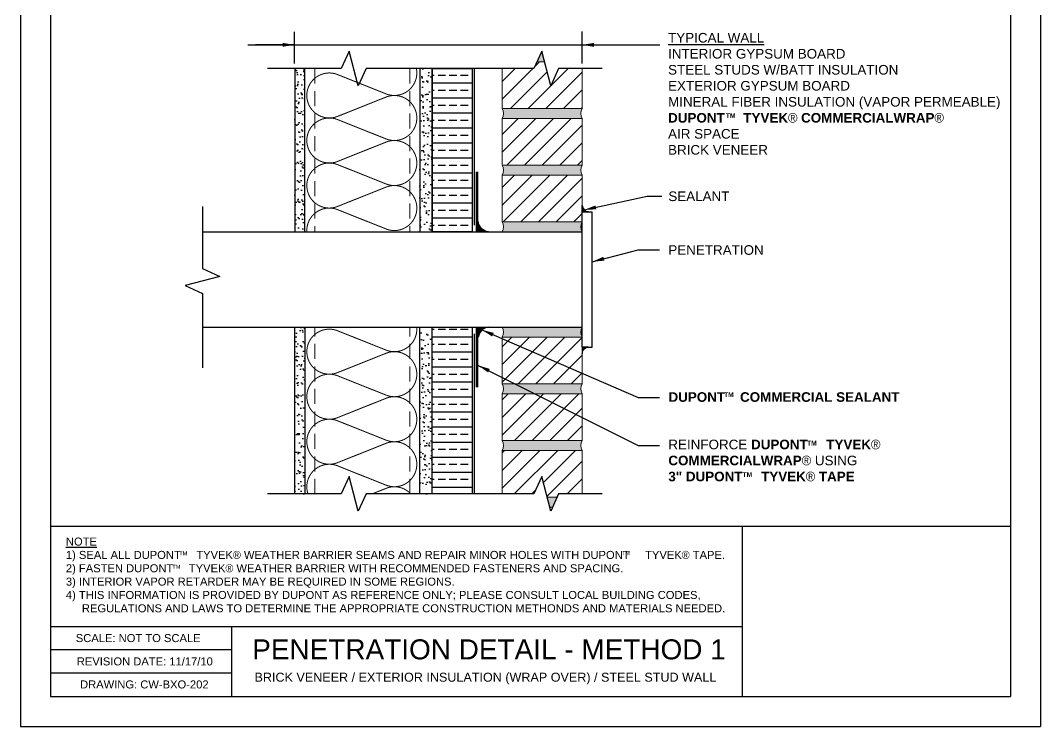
# Model space of a CAD drawing. Extents: x -133.4 to -82.4, y 313.3 to 379.3.
# Drawn here: x -133.4 to -82.4, y 313.3 to 348.5 of the extents above; entities that cross this region are included whole.
import ezdxf

# ---------------------------------------------------------------- set-up
doc = ezdxf.new("R2010")
doc.units = 0
doc.header["$LTSCALE"] = 1.5
doc.header["$MEASUREMENT"] = 0
doc.linetypes.add('DASHED', pattern=[0.75, 0.5, -0.25])
for name, color, linetype in [('8x11 layout', 7, 'CONTINUOUS'), ('CMU', 250, 'CONTINUOUS'), ('INSULATION', 241, 'CONTINUOUS'), ('SEALANT', 250, 'CONTINUOUS'), ('STRUCTURE', 250, 'CONTINUOUS'), ('TEXT', 7, 'CONTINUOUS'), ('tyvek tape', 130, 'CONTINUOUS')]:
    doc.layers.add(name, color=color, linetype=linetype)
doc.layers.add('brick', color=250, linetype='CONTINUOUS', lineweight=5)
doc.layers.add('Metal Stud', color=250, linetype='CONTINUOUS', lineweight=18)
doc.layers.add('EXTERIOR INSULATION', color=7, linetype='CONTINUOUS', true_color=0xcdd69f)
doc.layers.add('Tyvek CommercialWrap', color=7, linetype='DASHED', true_color=0x00538e)
doc.layers.add('VIEWPORT', color=7, linetype='CONTINUOUS', plot=False)
doc.styles.add('DETAILS', font='sanss___.ttf', dxfattribs={"height": 1})
doc.dimstyles.new('TYVEKDETAILS', dxfattribs={"dimscale": 6, "dimtxt": 1.5, "dimasz": 0.1, "dimexe": 0.75, "dimexo": 0.75, "dimgap": 0.75, "dimtad": 0, "dimtih": 1, "dimtoh": 1, "dimdec": 4, "dimzin": 0, "dimdsep": 46, "dimlunit": 4, "dimtxsty": 'DETAILS', "dimcen": 0.0625, "dimadec": 0, "dimazin": 0, "dimtfac": 1, "dimtdec": 4, "dimtofl": 0, "dimtmove": 0, "dimatfit": 3, "dimfxl": 1, "dimfrac": 2, "dimtolj": 1, "dimtzin": 0, "dimarcsym": 0})
pattern_1 = [(45, (-550.9760972736088, 252.9728755981469), (-0.4419417382415922, 0.4419417382415922), [])]
pattern_2 = [(37.50000000000001, (-25.22853445789769, 323.4093098534158), (-0.01574833952740204, 0.4817059422532897), [0, -0.38, 0, -0.425, 0, -0.40625]), (7.499999999999999, (-25.22853445789769, 323.4093098534158), (0.4424441763169318, 0.7055365163074351), [0, -0.205, 0, -0.3425, 0, -0.13125]), (327.5, (-25.53603445789759, 323.4093098534158), (0.7785354654378738, 0.001414763384241124), [0, -0.125, 0, -0.45, 0, -0.5875]), (317.5, (-25.53603445789759, 323.4093098534158), (0.7515316511430733, 0.2194188912335623), [0, -0.0625, 0, -0.295, 0, -0.3375])]
pattern_3 = [(37.50000000000001, (-86.20788486441143, 325.7757810114142), (-0.01574833952740204, 0.4817059422532897), [0, -0.38, 0, -0.425, 0, -0.40625]), (7.499999999999999, (-86.20788486441143, 325.7757810114142), (0.4424441763169318, 0.7055365163074351), [0, -0.205, 0, -0.3425, 0, -0.13125]), (327.5, (-86.51538486441132, 325.7757810114142), (0.7785354654378738, 0.001414763384241124), [0, -0.125, 0, -0.45, 0, -0.5875]), (317.5, (-86.51538486441132, 325.7757810114142), (0.7515316511430733, 0.2194188912335623), [0, -0.0625, 0, -0.295, 0, -0.3375])]

msp = doc.modelspace()

# ---------------------------------------------------------------- hatches: boundary and pattern name
at = {"layer": 'brick'}
h = msp.add_hatch(dxfattribs=at)
h.set_pattern_fill('AR-SAND', color=256, scale=0.15, style=0)
h.set_pattern_definition([(37.50000000000001, (-550.9760972736088, 252.9728755981469), (-0.009449003716441223, 0.2890235653519738), [0, -0.228, 0, -0.255, 0, -0.24375]), (7.499999999999999, (-550.9760972736088, 252.9728755981469), (0.2654665057901591, 0.423321909784461), [0, -0.123, 0, -0.2055, 0, -0.07875]), (327.5, (-551.1605972736088, 252.9728755981469), (0.4671212792627242, 0.0008488580305446746), [0, -0.075, 0, -0.27, 0, -0.3525]), (317.5, (-551.1605972736088, 252.9728755981469), (0.450918990685844, 0.1316513347401374), [0, -0.0375, 0, -0.177, 0, -0.2025])])
h.paths.add_polyline_path([(-107.3282287375698, 346.9790397694439), (-107.3541289675479, 346.9790397694439), (-107.584145011562, 346.4803557957498), (-107.2003244171844, 346.4803557957498)])
h.paths.add_polyline_path([(-105.3161851077609, 343.6470224624163, -0.2704061141941989), (-105.3146371812707, 344.1470319881305), (-109.3161841319627, 344.1443773627811, -0.2687446828994463), (-109.3161851077609, 343.6470224624163)])
h.paths.add_polyline_path([(-105.3161851077609, 340.8136891290828, -0.2704061141942343), (-105.3146371812707, 341.313698654797), (-109.3161841319627, 341.3110440294479, -0.2687446828994818), (-109.3161851077609, 340.8136891290828)])
h.paths.add_polyline_path([(-109.3101648393933, 338.4777146893118, -0.2572052054693796), (-109.3161851077612, 337.9816808328521), (-105.3161851077612, 337.9816808328521, -0.2695755763067969), (-105.3154133608525, 338.4803648065463)])
h.paths.add_polyline_path([(-105.3161851077609, 332.7244648575306, -0.2695755763067969), (-105.3154133608525, 333.2231488312248), (-109.3115930133006, 333.2231488312248, -0.2587666702565115), (-109.3161851077609, 332.7244648575306)])
h.paths.add_polyline_path([(-109.3161841319627, 330.388486424562, -0.2687446828994466), (-109.3161851077609, 329.8911315241971), (-105.3161851077609, 329.8911315241971, -0.2704061141941989), (-105.3146371812707, 330.3911410499113)])
h.paths.add_polyline_path([(-109.3161841319627, 327.5551530912287, -0.2687446828994822), (-109.3161851077609, 327.0577981908639), (-105.3161851077609, 327.0577981908639, -0.2704061141942343), (-105.3146371812707, 327.5578077165781)])
h.paths.add_polyline_path([(-107.0719026159716, 324.7233086137496), (-106.9442971644141, 324.2257898946332), (-106.8025300746565, 324.2257898946332), (-106.5728068058709, 324.7236397137981)])
h = msp.add_hatch(dxfattribs=at)
h.set_pattern_fill('_USER', color=256, scale=0.625, angle=45, style=0, pattern_type=0)
h.set_pattern_definition(pattern_1)
h.paths.add_polyline_path([(-105.3146371812707, 344.1470319881305), (-105.315960196371, 346.1413273570829), (-106.4983593019808, 346.1413273570829), (-106.8936493922122, 345.2846657703853), (-107.2003244171844, 346.4803557957498), (-107.584145011562, 346.4803557957498), (-107.7405205607758, 346.1413273570829), (-109.3154146013583, 346.1413276614096), (-109.3108761571336, 344.1443808840904)])
h = msp.add_hatch(dxfattribs=at)
h.set_pattern_fill('_USER', color=256, scale=0.625, angle=45, style=0, pattern_type=0)
h.set_pattern_definition(pattern_1)
h.paths.add_polyline_path([(-105.3161851077609, 343.6470224624163), (-109.3161851077609, 343.6470224624163), (-109.3108761571336, 341.3110475507572), (-105.3146371812707, 341.313698654797)])
h = msp.add_hatch(dxfattribs=at)
h.set_pattern_fill('_USER', color=256, scale=0.625, angle=45, style=0, pattern_type=0)
h.set_pattern_definition(pattern_1)
h.paths.add_polyline_path([(-105.3161851077609, 340.8136891290828), (-109.3161851077609, 340.8136891290828), (-109.3108761571336, 338.4777142174239), (-105.3146371812707, 338.4803653214638)])
h = msp.add_hatch(dxfattribs=at)
h.set_pattern_fill('_USER', color=256, scale=0.625, angle=45, style=0, pattern_type=0)
h.set_pattern_definition(pattern_1)
h.paths.add_polyline_path([(-105.3161851077609, 332.7244648575306), (-109.3161851077609, 332.7244648575306), (-109.3108761571336, 330.3884899458712), (-105.3146371812707, 330.3911410499113)])
h = msp.add_hatch(dxfattribs=at)
h.set_pattern_fill('_USER', color=256, scale=0.625, angle=45, style=0, pattern_type=0)
h.set_pattern_definition(pattern_1)
h.paths.add_polyline_path([(-105.3146371812707, 327.5578077165781), (-105.3161851077609, 329.8911315241971), (-109.3161851077609, 329.8911315241971), (-109.3108761571336, 327.5551566125382)])
h = msp.add_hatch(dxfattribs=at)
h.set_pattern_fill('_USER', color=256, scale=0.625, angle=45, style=0, pattern_type=0)
h.set_pattern_definition(pattern_1)
h.paths.add_polyline_path([(-107.3374840458139, 325.758779521801), (-107.0719026159716, 324.7233086137496), (-106.5728068058709, 324.7236397137981), (-106.4983590560776, 324.8849807872023), (-105.3147436611828, 324.8849807872023), (-105.3161851077609, 327.0577981908639), (-109.3161851077609, 327.0577981908639), (-109.3112469645259, 324.8849810907236), (-107.7405203148726, 324.8849807872023)])
at = {"layer": 'EXTERIOR INSULATION', "linetype": 'Continuous'}
h = msp.add_hatch(dxfattribs=at)
h.set_pattern_fill('ANSI33', color=250, scale=3, angle=135, style=0)
h.set_pattern_definition([(180, (-814.8980157090039, 256.9277028844976), (-1.110223024625157e-16, -0.75), []), (180, (-815.2730157083746, 257.3027028838685), (-1.110223024625157e-16, -0.75), [0.375, -0.1875])])
h.paths.add_polyline_path([(-112.8135306324473, 346.1413278899975), (-110.8135312741977, 346.1413278555783), (-110.8135306324472, 337.9816808328521), (-112.8135306324473, 337.9816808328524)])
h = msp.add_hatch(dxfattribs=at)
h.set_pattern_fill('ANSI33', color=250, scale=3, angle=135, style=0)
h.set_pattern_definition([(180, (-814.8980157090039, 243.4794304583056), (-1.110223024625157e-16, -0.75), []), (180, (-815.2730157083746, 243.8544304576765), (-1.110223024625157e-16, -0.75), [0.375, -0.1875])])
h.paths.add_polyline_path([(-112.8135306324473, 333.2231488312245), (-110.8135306324473, 333.2231488312245), (-110.8135306324473, 324.8849812856974), (-112.8135306324473, 324.8849811474906)])
at = {"layer": 'SEALANT', "linetype": 'Continuous'}
h = msp.add_hatch(color=256, dxfattribs=at)
edge = h.paths.add_edge_path()
edge.add_line((-105.0032790885509, 338.9816808328521), (-105.3154133608525, 338.9816808328521))
edge.add_line((-105.3154133608525, 338.9816808328521), (-105.3154133608525, 339.2938151051535))
edge.add_arc((-104.9910187141617, 339.3060754795429), 0.3246262521452136, 182.1644423701206, 267.8355576298987)
for points in [[(-110.5133535162115, 338.4815775882189), (-110.5133535162115, 337.9816809935064), (-110.0031852029331, 337.9816809935064, -0.3587515463750988)], [(-110.0024122853827, 333.2231489918795), (-110.5125805986611, 333.2231489918793), (-110.5125805986611, 332.723252397167, -0.3587515463750985)]]:
    msp.add_hatch(color=256, dxfattribs=at).paths.add_polyline_path(points)
h = msp.add_hatch(color=256, dxfattribs=at)
edge = h.paths.add_edge_path()
edge.add_line((-105.0032790885509, 332.2231488312248), (-105.3154133608525, 332.2231488312248))
edge.add_line((-105.3154133608525, 332.2231488312248), (-105.3154133608525, 331.9110145589234))
edge.add_arc((-104.9910187141617, 331.898754184534), 0.3246262521452136, 92.16444237010131, 177.8355576298794, ccw=False)
at = {"layer": 'STRUCTURE', "linetype": 'Continuous'}
h = msp.add_hatch(dxfattribs=at)
h.set_pattern_fill('AR-SAND', color=256, scale=0.25, style=0)
h.set_pattern_definition(pattern_2)
h.paths.add_polyline_path([(-119.1885306324473, 346.1413277819718), (-119.6885306324471, 346.1413277819718), (-119.6885306324473, 337.9816808328521), (-119.1885306324473, 337.9816808328521)])
h = msp.add_hatch(dxfattribs=at)
h.set_pattern_fill('AR-SAND', color=256, scale=0.25, style=0)
h.set_pattern_definition(pattern_2)
h.paths.add_polyline_path([(-112.8135306324473, 345.4041058249782), (-113.4385306324473, 345.4041058249782), (-113.4385306324473, 342.6332731151188), (-112.8135306324473, 342.6332731151188)])
h.paths.add_polyline_path([(-113.1651588101163, 337.9816808328521), (-112.8135306324473, 337.9816808328521), (-112.8135306324473, 342.5707731151188), (-113.4385306324473, 342.5707731151188), (-113.4385306324473, 337.9816808328521), (-113.3760306324473, 337.9816808328521), (-113.3474480673808, 337.9816808328521), (-113.3135306324473, 337.9816808328521)])
h.paths.add_polyline_path([(-112.8135306324473, 346.1413279869014), (-113.4385306324473, 346.1413280614406), (-113.4385306324473, 345.4666058249782), (-112.8135306324473, 345.4666058249782)])
h = msp.add_hatch(dxfattribs=at)
h.set_pattern_fill('AR-SAND', color=256, scale=0.25, style=0)
h.set_pattern_definition(pattern_3)
h.paths.add_polyline_path([(-119.6885306324473, 333.2231488312248), (-119.6885306324473, 332.9731488312248), (-119.6885306324473, 324.8849812120911), (-119.1885306324473, 324.8849812120911), (-119.1885306324473, 333.2231488312248), (-119.2226989517994, 333.2231488312248), (-119.2510306324473, 333.2231488312248), (-119.2895617577733, 333.2231488312248)])
h = msp.add_hatch(dxfattribs=at)
h.set_pattern_fill('AR-SAND', color=256, scale=0.25, style=0)
h.set_pattern_definition(pattern_3)
h.paths.add_polyline_path([(-112.8135306324473, 332.9731488312248), (-113.3135306324473, 332.9731488312248), (-113.3464936372866, 332.9731488312248), (-113.3638154323671, 332.9731488312248), (-113.3760306324473, 332.9731488312248), (-113.4385306324473, 332.9731488312248), (-113.438530608865, 324.8849812765284), (-112.813530608865, 324.8849812954795)])

# ---------------------------------------------------------------- linework, layer by layer
at = {"layer": '8x11 layout', "color": 7}
for p, q in [((-131.9023296201797, 377.7587780834008), (-131.9023296201797, 314.7587780834008)), ((-83.90232962017967, 377.7587780834008), (-83.90232962017967, 314.7587780834008)), ((-131.9023296201797, 314.7587780834008), (-83.90232962017967, 314.7587780834008))]:
    msp.add_line(p, q, dxfattribs=at)
at = {"layer": '8x11 layout'}
msp.add_line((-131.9023296201797, 318.2601106130876), (-97.32523559450169, 318.2601106130876), dxfattribs=at)
at = {"layer": '8x11 layout', "color": 7}
msp.add_lwpolyline([(-83.90232962017967, 323.2494187099421), (-131.9023296201797, 323.2494187099421)], dxfattribs=at)
at = {"layer": '8x11 layout'}
for points in [[(-97.32523559450169, 323.2494187099421), (-97.32523559450169, 314.7587780834008)], [(-122.8492290627398, 318.2601106130876), (-122.8492290627398, 314.7587780834008)], [(-122.8492290627398, 317.0929106130875), (-131.9023296201797, 317.0929106130875)], [(-122.8492290627398, 315.9257106130876), (-131.9023296201797, 315.9257106130876)]]:
    msp.add_lwpolyline(points, dxfattribs=at)
at = {"layer": 'brick'}
for points in [[(-107.3282287375698, 346.9790397694439), (-107.3541289675479, 346.9790397694439)], [(-107.5841450115622, 346.4803557957496), (-107.2003244171844, 346.4803557957496)], [(-107.584145011562, 346.4803557957498), (-107.2003244171844, 346.4803557957498)], [(-105.3146371812707, 344.1470319881305), (-109.3108761571336, 344.1443808840904), (-109.3154146013583, 346.1413276614096)], [(-105.3146371812707, 338.4803653214638), (-109.3108761571336, 338.4777142174239), (-109.3161851077609, 340.8136891290828), (-105.3161851077609, 340.8136891290828), (-105.3146371812707, 338.4803653214638)], [(-109.3112469645259, 324.8849810907236), (-109.3161851077609, 327.0577981908639), (-105.3161851077609, 327.0577981908639), (-105.3147436611828, 324.8849807872023)], [(-106.5728068058709, 324.7236397137981), (-107.0719026159716, 324.7233086137496)], [(-106.9442971644141, 324.2257898946332), (-106.8025300746565, 324.2257898946332)]]:
    msp.add_lwpolyline(points, dxfattribs=at)
for points in [[(-105.315960196371, 346.1413273570829), (-105.3146371812707, 344.1470319881305, 0.2704061141941634), (-105.3161851077609, 343.6470224624163), (-105.3161851077609, 343.6470224624163)], [(-105.3146371812707, 341.313698654797), (-109.3108761571336, 341.3110475507572), (-109.3161851077609, 343.6470224624163), (-105.3161851077609, 343.6470224624163), (-105.3146371812707, 341.313698654797, 0.2704061141941634), (-105.3161851077609, 340.8136891290831, 0.9074311398367584), (-105.3161851077609, 340.8136891290831, -0.1931272375800366)], [(-109.3161851077612, 337.9816808328521), (-105.3161851077612, 337.9816808328521, -0.2695755763067969), (-105.3154133608525, 338.4803648065463), (-109.3115930133006, 338.4803648065463, -0.2587666702565115), (-109.3161851077612, 337.9816808328521, 5.260676211452668)], [(-109.3161851077609, 332.7244648575306), (-105.3161851077609, 332.7244648575306, -0.2695755763067969), (-105.3154133608525, 333.2231488312248), (-109.3115930133006, 333.2231488312248, -0.2587666702565115), (-109.3161851077609, 332.7244648575306, 5.260676211452668)], [(-105.3146371812707, 330.3911410499113), (-109.3108761571336, 330.3884899458712), (-109.3161851077609, 332.7244648575306), (-105.3161851077609, 332.7244648575306), (-105.3146371812707, 330.3911410499113, 0.2704061141941634), (-105.3161851077609, 329.8911315241971, 0.9074311398367584), (-105.3161851077609, 329.8911315241971, -0.1931272375800366)], [(-105.3146371812707, 327.5578077165781), (-109.3108761571336, 327.5551566125382), (-109.3161851077609, 329.8911315241971), (-105.3161851077609, 329.8911315241971), (-105.3146371812707, 327.5578077165781, 0.2704061141941634), (-105.3161851077609, 327.0577981908641, 0.9074311398367584), (-105.3161851077609, 327.0577981908641, -0.1931272375800366)]]:
    msp.add_lwpolyline(points, format="xyb", dxfattribs=at)
for centre in [(-109.7454341235059, 343.895700754776), (-109.7454341235059, 341.0623674214426), (-109.7454341235059, 330.1398098165569), (-109.7454341235059, 327.3064764832234)]:
    msp.add_arc(centre, 0.4960802461384137, 329.9148543476666, 30.43989638009603, dxfattribs=at)
at = {"layer": 'CMU'}
for p, q in [((-120.8135306324496, 337.9816808328521), (-112.8135306324473, 337.9816808328521)), ((-124.2967306010701, 333.2231488312248), (-105.3154133608524, 333.2231488312245)), ((-120.8135306324498, 333.2231488312248), (-112.8135306324473, 333.2231488312248))]:
    msp.add_line(p, q, dxfattribs=at)
at = {"layer": 'EXTERIOR INSULATION', "color": 250, "linetype": 'Continuous', "flags": 128}
for points in [[(-112.8135306324473, 346.1413278899975), (-110.8135312741977, 346.1413278555783), (-110.8135306324472, 337.9816808328521), (-112.8135306324473, 337.9816808328524)], [(-112.8135306324473, 333.2231488312245), (-110.8135306324473, 333.2231488312245), (-110.8135306324473, 324.8849812856974), (-112.8135306324473, 324.8849811474906)]]:
    msp.add_lwpolyline(points, close=True, dxfattribs=at)
at = {"layer": 'INSULATION', "color": 253, "const_width": 0.05}
for points in [[(-113.5846562074735, 339.1716452816886, 0.5155500965721037), (-115.0776555918408, 340.2347546143089), (-117.5916568231039, 339.233535949068, -1.404370499403762), (-117.5916568231012, 341.3597546143078), (-115.0776555918412, 340.358535949068, 1.404370499398822), (-115.0776555918412, 342.4847546143092), (-117.5916568231048, 341.4835359490683, -1.404370499403763), (-117.5916568231019, 343.609754614308), (-115.0776555918421, 342.6085359490683, 1.404370499398822), (-115.0776555918412, 344.7347546143092), (-117.5916568231048, 343.7335359490683, -1.404370499403762), (-117.5916568231019, 345.859754614308), (-115.0776555918421, 344.8585359490683, 0.5794127511822946), (-113.6063137963067, 346.1413280614406)], [(-119.0827789168823, 337.9816808328521, -0.5339723989118663), (-117.5916568231009, 339.1097546143067), (-115.0776555918412, 338.1085359490671, 0.5155500965725927), (-113.5846562074732, 339.1716452816879)], [(-113.584662300354, 326.3690142398232, 0.5155500965720937), (-115.0776616847213, 327.4321235724435), (-117.5916629159844, 326.4309049072026, -1.404370499403762), (-117.5916629159817, 328.5571235724424), (-115.0776616847218, 327.5559049072026, 1.404370499398822), (-115.0776616847218, 329.6821235724437), (-117.5916629159854, 328.6809049072028, -1.404370499403763), (-117.5916629159824, 330.8071235724424), (-115.0776616847227, 329.8059049072028, 1.404370499398822), (-115.0776616847218, 331.9321235724437), (-117.5916629159854, 330.9309049072028, -1.404370499403762), (-117.5916629159824, 333.0571235724424), (-115.0776616847227, 332.0559049072028, 0.5452438849958049), (-113.5894922298414, 333.2231488312248, 0.5452438849958049)], [(-119.0258331520474, 324.8849812120911, -0.623077646941768), (-117.5916629159815, 326.307123572441), (-115.0776616847218, 325.3059049072015, 0.5155500965725927), (-113.5846623003538, 326.3690142398223)], [(-113.8856965732446, 324.8849812629696, 0.2970805504808915), (-115.0776616847209, 325.1821235724424), (-115.7575770119699, 324.9113425131654)]]:
    msp.add_lwpolyline(points, format="xyb", dxfattribs=at)
at = {"layer": 'Metal Stud', "linetype": 'DASHED', "lineweight": 5}
for p, q in [((-118.6885306324473, 346.1413277819718), (-118.6885306324473, 337.9816808328521)), ((-113.9385306324473, 346.1413281210716), (-113.9385306324473, 337.9816808328521)), ((-118.6885367253278, 324.8849812120911), (-118.6885367253278, 333.2231488312248)), ((-113.9385367253278, 324.8849812613673), (-113.9385367253278, 333.2231488312248))]:
    msp.add_line(p, q, dxfattribs=at)
at = {"layer": 'SEALANT', "linetype": 'Continuous'}
for points in [[(-105.0032790885509, 338.9816808328521), (-105.3154133608525, 338.9816808328521), (-105.3154133608525, 339.2938151051535, 0.3922537134520792), (-105.0032790885509, 338.9816808328521, 0.9046326236202562)], [(-110.5133535162115, 338.4815775882189), (-110.5133535162115, 337.9816809935064), (-110.0031852029331, 337.9816809935064, -0.3587515463750993), (-110.5133535162115, 338.4815775882189, -1.87486323908132)], [(-110.5125805986611, 332.723252397167), (-110.5125805986611, 333.2231489918793), (-110.0024122853827, 333.2231489918795, 0.3587515463750993), (-110.5125805986611, 332.723252397167, 1.87486323908132)], [(-105.0032790885509, 332.2231488312248), (-105.3154133608525, 332.2231488312248), (-105.3154133608525, 331.9110145589234, -0.3922537134520792), (-105.0032790885509, 332.2231488312248, -0.9046326236202562)]]:
    msp.add_lwpolyline(points, format="xyb", dxfattribs=at)
at = {"layer": 'STRUCTURE'}
for p, q in [((-117.3648451749798, 346.1413273570829), (-121.0524092063172, 346.1413273570829)), ((-121.0524092063172, 346.1413273570829), (-121.0524092063172, 346.1413273570829)), ((-119.6885306324473, 346.1413277819718), (-119.6885306324473, 337.9816808328521)), ((-112.8135306324473, 346.1413279869014), (-112.8135306324473, 337.9816808328521)), ((-104.3164200150459, 346.1413273570829), (-106.4983593019808, 346.1413273570829)), ((-124.2967303193316, 339.2545875744465), (-124.2967303193316, 336.1461410485492)), ((-124.2967303193316, 337.9816808328521), (-105.3154133608525, 337.9816808328524)), ((-119.2510306324473, 337.9816808328521), (-113.3760306324473, 337.9816808328521)), ((-119.6885306324473, 324.8849812120911), (-119.6885306324473, 333.2231488312248)), ((-119.2510367253278, 333.2231488312248), (-113.3760367253278, 333.2231488312248)), ((-112.8135306324473, 324.8849812954795), (-112.8135306324473, 333.2231488312248)), ((-117.3648449290765, 324.884980787202), (-121.0524089604139, 324.884980787202)), ((-104.3164197691426, 324.8849807872023), (-106.4983590560776, 324.8849807872023))]:
    msp.add_line(p, q, dxfattribs=at)
at = {"layer": 'STRUCTURE', "linetype": 'Continuous'}
for p, q in [((-105.3154133608525, 332.2231488312248), (-105.3154133608525, 338.9816808328521)), ((-105.3154133608525, 338.9816808328521), (-104.8154133608525, 338.9816808328521)), ((-104.8154133608525, 332.2231488312248), (-104.8154133608525, 338.9816808328521)), ((-105.3154133608525, 332.2231488312248), (-104.8154133608525, 332.2231488312248))]:
    msp.add_line(p, q, dxfattribs=at)
at = {"layer": 'STRUCTURE'}
for points in [[(-116.9618089059213, 347.0151260916814), (-117.3648451749798, 346.1413273570829)], [(-116.5179740064161, 345.2846657703853), (-116.9618089059213, 347.0151260916814)], [(-107.3374842917171, 347.0151260916814), (-107.7405205607758, 346.1413273570829), (-110.4983590329573, 346.1413278899975)], [(-106.8936493922122, 345.2846657703853), (-107.3374842917171, 347.0151260916814)], [(-119.1885306324473, 337.9816808328521), (-119.1885306324473, 346.1413277819718)], [(-116.122683916185, 346.1413273570829), (-116.5179740064161, 345.2846657703853)], [(-110.4983590329573, 346.1413278899975), (-116.1226836702817, 346.1413278899975)], [(-113.4385306324473, 346.1413280614406), (-113.4385306324473, 337.9816808328521)], [(-106.4983593019808, 346.1413273570829), (-106.8936493922122, 345.2846657703853)], [(-124.2967303193316, 336.1461410485492), (-123.440068732634, 335.7508509583181)], [(-123.440068732634, 335.7508509583181), (-125.1705290539301, 335.3070160588129)], [(-125.1705290539301, 335.3070160588129), (-124.2967303193316, 334.9039797897544), (-124.2967308522464, 331.1855333748019)], [(-119.1885367253278, 333.2231488312248), (-119.1885367253278, 324.8849812120911)], [(-113.4385367253278, 324.8849812765284), (-113.4385367253278, 333.2231488312248)], [(-116.9618086600181, 325.7587795218008), (-117.3648449290765, 324.884980787202)], [(-116.5179737605129, 324.0283192005047), (-116.9618086600181, 325.7587795218008)], [(-107.3374840458139, 325.758779521801), (-107.7405203148726, 324.8849807872023), (-110.498358787054, 324.8849813201168)], [(-106.8936491463089, 324.0283192005049), (-107.3374840458139, 325.758779521801)], [(-116.1226836702817, 324.884980787202), (-116.5179737605129, 324.0283192005047)], [(-110.498358787054, 324.8849813201168), (-116.1226836702817, 324.884980787202)], [(-106.4983590560776, 324.8849807872023), (-106.8936491463089, 324.0283192005049)]]:
    msp.add_lwpolyline(points, dxfattribs=at)
at = {"layer": 'TEXT'}
for p, q in [((-119.696485364261, 346.4024662376723), (-119.696485364261, 347.9716751479975)), ((-105.3249076233158, 346.4024662376723), (-105.3249076233158, 347.9917529932491)), ((-122.0301745835802, 347.3272717233192), (-105.3249076233158, 347.3272717233192))]:
    msp.add_line(p, q, dxfattribs=at)
at = {"layer": 'Tyvek CommercialWrap', "const_width": 0.075, "flags": 128}
for points in [[(-110.7105652838181, 338.3104797371952), (-110.7105652838181, 346.1413280506517)], [(-110.7105652838181, 332.8943502481902), (-110.7105652838181, 324.8849812752765)]]:
    msp.add_lwpolyline(points, dxfattribs=at)
at = {"layer": 'tyvek tape'}
for points in [[(-110.5757033368789, 340.9927732618557, 0.125, 0.125, 0), (-110.5757033368789, 337.9816809935064, 0.09, 0.09, 0)], [(-110.5757033368789, 333.223148991879, 0.125, 0.125, 0), (-110.5757033368789, 330.2120567235297, 0.09, 0.09, 0)]]:
    msp.add_lwpolyline(points, format="xyseb", dxfattribs=at)
at = {"layer": 'VIEWPORT', "color": 1}
for p, q in [((-133.4023296201797, 379.2587780834008), (-133.4023296201797, 313.2587780834008)), ((-82.40232962017967, 379.2587780834008), (-82.40232962017967, 313.2587780834008)), ((-133.4023296201797, 313.2587780834008), (-82.40232962017967, 313.2587780834008))]:
    msp.add_line(p, q, dxfattribs=at)

# ---------------------------------------------------------------- texts
at = {"layer": 'TEXT', "attachment_point": 4, "style": 'DETAILS'}
for s, insert, char_height in [('{\\fArial|b0|i0|c0|p34;\\LTYPICAL WALL\\P}INTERIOR GYPSUM BOARD\\PSTEEL STUDS W/BATT INSULATION\\PEXTERIOR GYPSUM BOARD\\P{\\fArial|b0|i0|c0|p34;MINERAL FIBER INSULATION (VAPOR PERMEABLE)}\\P{\\fArial|b1|i0|c0|p34;DUPONT     TYVEK\\fSymbol|b0|i0|c2|p18;â \\fSansSerif|b1|i0|c2|p2;COMMERCIALWRAP\\fSymbol|b0|i0|c2|p18;â}\\P{\\fArial|b0|i0|c0|p34;AIR SPACE\\PBRICK VENEER}', (-101.0244515847817, 344.877840141811), 0.48), ('{\\fSansSerif|b1|i0|c2|p2;TM}', (-98.13362954793251, 343.7878596086057), 0.24), ('{\\fSansSerif|b1|i0|c2|p2;TM}', (-98.22791910466754, 329.849426461027), 0.24), ('{\\fSansSerif|b1|i0|c2|p2;TM}', (-94.0786196130191, 327.4251462917814), 0.24), ('{\\fSansSerif|b1|i0|c2|p2;TM}', (-97.30313884021075, 325.8526446899418), 0.24)]:
    msp.add_mtext(s, dxfattribs=dict(at, insert=insert, char_height=char_height))
at = {"layer": 'TEXT', "attachment_point": 1, "style": 'DETAILS'}
for s, insert, char_height, width in [('SEALANT', (-101.0122758435016, 339.999989323886), 0.48, 12.59973837277381), ('PENETRATION', (-101.0122758435016, 337.3146278938441), 0.48, 12.59973837277381), ('\\A1;{\\fSansSerif|b1|i0|c2|p2;DUPONT    \\A0;COMMERCIAL SEALANT}', (-101.0042387056337, 329.9675927968974), 0.48, 15.39419699756981), ('REINFORCE {\\fSansSerif|b1|i0|c2|p2;DUPONT     \\fArial|b1|i0|c0|p34;TYVEK\\fSymbol|b0|i0|c2|p18;â \\fSansSerif|b1|i0|c2|p2;COMMERCIALWRAP\\fSymbol|b0|i0|c2|p18;â\\fSansSerif|b1|i0|c2|p2; }USING \\P{\\fSansSerif|b1|i0|c2|p2;3" DUPONT     \\fArial|b1|i0|c0|p34;TYVEK\\fSymbol|b0|i0|c2|p18;â \\fSansSerif|b1|i0|c2|p2;TAPE}', (-101.0122758435016, 327.596892648698), 0.48, 16.63618305266256), ('{\\LNOTE}\\P1) SEAL ALL DUPONT     TYVEK{\\fSymbol|b0|i0|c2|p18;â} WEATHER BARRIER SEAMS AND REPAIR MINOR HOLES WITH DUPONT     TYVEK{\\fSymbol|b0|i0|c2|p18;â} TAPE.\\P2) FASTEN DUPONT     TYVEK{\\fSymbol|b0|i0|c2|p18;â} WEATHER BARRIER WITH RECOMMENDED FASTENERS AND SPACING.\\P3) INTERIOR VAPOR RETARDER MAY BE REQUIRED IN SOME REGIONS.\\P\\pi-0.8,l0.8;4) THIS INFORMATION IS PROVIDED BY DUPONT AS REFERENCE ONLY; PLEASE CONSULT LOCAL BUILDING CODES, \\P\\pi0;REGULATIONS AND LAWS TO DETERMINE THE APPROPRIATE CONSTRUCTION METHONDS AND MATERIALS NEEDED.', (-131.1292934580027, 322.7040535425001), 0.4, 35.73533227802437), ('TM', (-125.4617353967435, 322.0199798038736), 0.2, 16.62), ('TM', (-103.3209304219392, 322.022972326278), 0.2, 16.62), ('TM', (-125.8065429762548, 321.345475393244), 0.2, 16.62), ('\\pi-0.066668,l0.066668,t0.2;SCALE: NOT TO SCALE', (-130.6334970275518, 317.8817234224318), 0.4000000000000016, 32.52903340897156), ('\\pi1.0278;PENETRATION DETAIL - METHOD 1 \\P\\pi1.1413;{\\H0.45x;BRICK VENEER / EXTERIOR INSULATION (WRAP OVER) / STEEL STUD WALL}', (-122.8405849110302, 317.6183070383613), 1, 24.8924186185627), ('\\pi-0.066668,l0.066668,t0.2;REVISION DATE: 11/17/10', (-130.583644635789, 316.7156499579908), 0.4000000000000016, 32.52903340897156), ('\\pi-0.066668,l0.066668,t0.2;DRAWING: CW-BXO-202', (-130.4210118564611, 315.5655780731752), 0.4000000000000016, 32.52903340897156)]:
    msp.add_mtext(s, dxfattribs=dict(at, insert=insert, char_height=char_height, width=width))

# ---------------------------------------------------------------- leaders
at = {"layer": 'TEXT'}
for points in [[(-119.696485364261, 347.3272717233192), (-121.6525867739938, 347.3272717233192)], [(-105.3249076233158, 347.3272717233192), (-101.43236813627, 347.3272717233192)], [(-105.2205641384047, 339.0765300552998), (-102.0665141766385, 339.7639737635418), (-101.3445866961813, 339.7639737635418)], [(-104.8154133608525, 336.4902218456059), (-102.5171161787086, 337.0786123335001), (-101.4503907258756, 337.0786123335001)], [(-110.3301120873168, 333.0816835393971), (-102.5171161787086, 329.7045706739927), (-101.4503907258756, 329.70436516983)], [(-110.5161275780522, 331.3107801787592), (-102.5171161787086, 327.3126320822798), (-101.4503907258756, 327.3126320822798)]]:
    msp.add_leader(points, dimstyle='TYVEKDETAILS', override={"dimfxl": 3}, dxfattribs=at)

doc.saveas('drawing.dxf')
